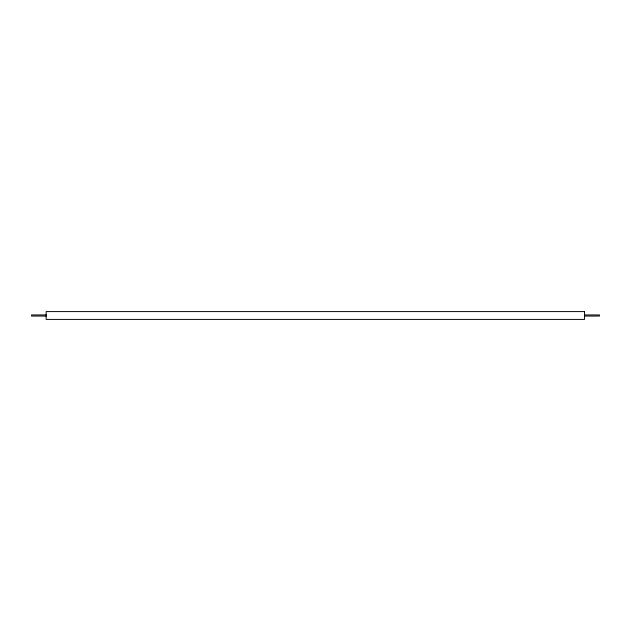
<?xml version="1.0" encoding="UTF-8"?>
<svg xmlns="http://www.w3.org/2000/svg" width="631" height="631" viewBox="0 0 631 631"><rect width="100%" height="100%" fill="white"/><g stroke="black" fill="none" stroke-linecap="round" stroke-linejoin="round"><path stroke-width="0.95" d="M46.15 314.94L31.55 314.94L31.55 316.06L46.15 316.06M584.551 314.94L599.45 314.94L599.45 316.06L584.551 316.06M584.551 311.588L46.15 311.588L46.15 319.412L584.551 319.412L584.551 311.588"/></g></svg>
